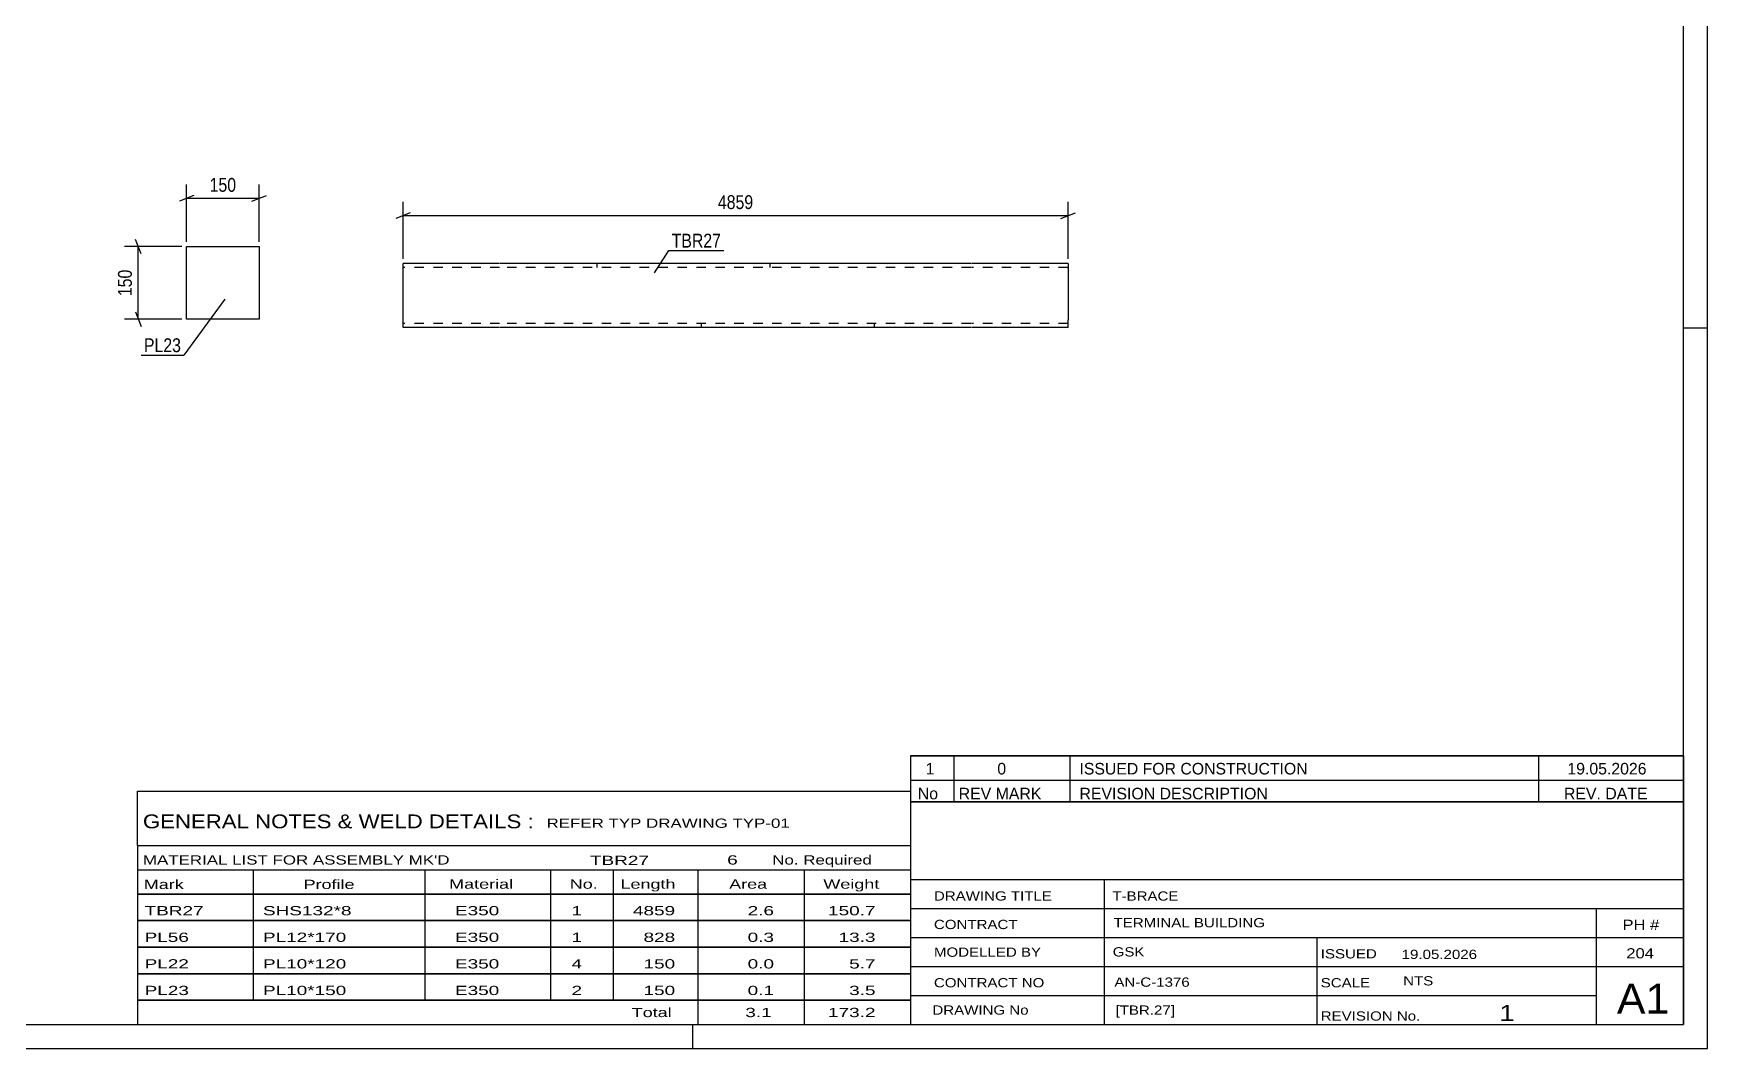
# Model space of a CAD drawing. Header units: millimetres. Extents: x 0 to 594, y 0 to 420.
# Drawn here: x 247.5 to 594, y 0 to 210 of the extents above; entities that cross this region are included whole.
import ezdxf

# ---------------------------------------------------------------- set-up
doc = ezdxf.new("R2010")
doc.units = ezdxf.units.MM
doc.linetypes.add('DXK_LINE_DOT2', pattern=[3.9198, 1.9599, -1.9599])
doc.styles.add('Arial Narrow', font='ARIALN.TTF', dxfattribs={"height": 0.2})

# ---------------------------------------------------------------- blocks, each defined once
blk = doc.blocks.new('Unknown-489684930-1163')
at = {"color": 5, "linetype": 'Continuous'}
for p, q in [((594, 0), (594, 420)), ((589, 5), (589, 415)), ((594, 149), (589, 149)), ((5, 5), (589, 5)), ((384, 0), (384, 5)), ((0, 0), (594, 0))]:
    blk.add_line(p, q, dxfattribs=at)
blk = doc.blocks.new('Unknown-489684930-6050')
at = {"color": 7, "linetype": 'Continuous'}
for p, q in [((429, 51.05), (429, 5)), ((429, 51.05), (589, 51.05)), ((589, 51), (589, 5)), ((429, 35), (589, 35)), ((469.14, 35), (469.14, 5)), ((429, 29), (589, 29)), ((571, 5.05), (571, 29.05)), ((429, 23), (589, 23)), ((513.14, 23), (513.14, 5)), ((429, 17), (589, 17)), ((429, 11), (571, 11)), ((429, 5), (589, 5))]:
    blk.add_line(p, q, dxfattribs=at)
at = {"color": 7, "style": 'Arial Narrow'}
for s, height, width, p in [('DRAWING TITLE', 1.9089, 1.425378, (433.88, 30.61)), ('T-BRACE', 1.909, 1.425378, (470.81, 30.59)), ('CONTRACT', 1.909, 1.425378, (433.88, 24.71)), ('TERMINAL BUILDING', 1.9089, 1.425378, (471.06, 25.07)), ('MODELLED BY', 1.9089, 1.425378, (433.88, 18.98)), ('GSK', 1.909, 1.425378, (470.88, 19.04)), ('ISSUED', 1.909, 1.425378, (513.94, 18.64)), ('19.05.2026', 1.909, 1.425378, (530.69, 18.52)), ('CONTRACT NO', 1.9089, 1.425378, (433.88, 12.66)), ('AN-C-1376', 1.909, 1.425378, (471.23, 12.78)), ('SCALE', 1.909, 1.425378, (513.94, 12.65)), ('A1', 6.204, 1.25, (575.24, 7.2)), ('DRAWING No', 1.909, 1.425378, (433.56, 7)), ('[TBR.27]', 1.909, 1.425378, (471.46, 6.99)), ('REVISION No.', 1.9089, 1.425378, (513.94, 5.77)), ('1', 3.34, 1.5, (550.91, 5.68))]:
    blk.add_text(s, height=height, dxfattribs=dict(at, width=width)).set_placement(p)
at = {"color": 7, "linetype": 'Continuous', "style": 'Arial Narrow'}
for s, height, width, p in [('PH #', 2.1, 1.42538, (576.4, 24.55)), ('204', 2.1, 1.42538, (577.19, 18.65)), ('NTS', 1.909, 1.425378, (531, 13.05))]:
    blk.add_text(s, height=height, dxfattribs=dict(at, width=width)).set_placement(p)
blk = doc.blocks.new('Unknown-489684930-6051')
at = {"color": 7, "linetype": 'Continuous'}
for p, q in [((429, 60.55), (589, 60.55)), ((589, 60.55), (429, 60.55)), ((429, 60.55), (429, 55.55)), ((438, 60.55), (438, 55.55)), ((462, 60.55), (462, 55.55)), ((559, 60.55), (559, 55.55)), ((589, 60.55), (589, 55.55)), ((429, 55.55), (589, 55.55)), ((429, 55.55), (429, 51.05)), ((429, 55.55), (589, 55.55)), ((438, 55.55), (438, 51.05)), ((462, 55.55), (462, 51.05)), ((559, 55.55), (559, 51.05)), ((589, 55.55), (589, 51.05)), ((589, 51.05), (429, 51.05))]:
    blk.add_line(p, q, dxfattribs=at)
at = {"color": 7, "linetype": 'Continuous', "style": 'Arial Narrow'}
for s, height, width, p in [('1', 2.39, 1.196471, (432.16, 56.7)), ('0', 2.39, 1.196471, (447, 56.7)), ('ISSUED FOR CONSTRUCTION', 2.3861, 1.196471, (464, 56.7)), ('19.05.2026', 2.386, 1.196471, (565, 56.7)), ('No', 2.386, 1.2, (430.54, 51.55)), ('REV MARK', 2.386, 1.2, (439, 51.55)), ('REVISION DESCRIPTION', 2.3861, 1.2, (464, 51.55)), ('REV. DATE', 2.386, 1.2, (564.28, 51.55))]:
    blk.add_text(s, height=height, dxfattribs=dict(at, width=width)).set_placement(p)
blk = doc.blocks.new('Unknown-489684930-6052')
at = {"color": 7, "linetype": 'Continuous'}
for p, q in [((269, 53.25), (429, 53.25)), ((269, 42), (269, 53.25)), ((429, 53.25), (429, 42)), ((269, 42), (429, 42)), ((269, 42), (269, 37)), ((429, 42), (429, 37)), ((269, 37), (429, 37)), ((269, 37), (269, 32)), ((293, 37), (293, 32)), ((328.5, 37), (328.5, 32)), ((354.5, 37), (354.5, 32)), ((367.5, 37), (367.5, 32)), ((385, 37), (385, 32)), ((407, 37), (407, 32)), ((429, 37), (429, 32)), ((269, 32), (429, 32)), ((269, 31.95), (269, 26.55)), ((269, 31.95), (429, 31.95)), ((293, 32), (293, 26.5)), ((328.5, 32), (328.5, 26.5)), ((354.5, 32), (354.5, 26.5)), ((367.5, 32), (367.5, 26.5)), ((385, 32), (385, 26.5)), ((407, 32), (407, 26.5)), ((429, 31.95), (429, 26.55)), ((269, 26.55), (429, 26.55)), ((269, 26.45), (269, 21.05)), ((269, 26.45), (429, 26.45)), ((293, 26.5), (293, 21)), ((328.5, 26.5), (328.5, 21)), ((354.5, 26.5), (354.5, 21)), ((367.5, 26.5), (367.5, 21)), ((385, 26.5), (385, 21)), ((407, 26.5), (407, 21)), ((429, 26.45), (429, 21.05)), ((269, 21.05), (429, 21.05)), ((269, 20.95), (269, 15.55)), ((269, 20.95), (429, 20.95)), ((293, 21), (293, 15.5)), ((328.5, 21), (328.5, 15.5)), ((354.5, 21), (354.5, 15.5)), ((367.5, 21), (367.5, 15.5)), ((385, 21), (385, 15.5)), ((407, 21), (407, 15.5)), ((429, 20.95), (429, 15.55)), ((269, 15.55), (429, 15.55)), ((269, 15.45), (269, 10.05)), ((269, 15.45), (429, 15.45)), ((293, 15.5), (293, 10)), ((328.5, 15.5), (328.5, 10)), ((354.5, 15.5), (354.5, 10)), ((367.5, 15.5), (367.5, 10)), ((385, 15.5), (385, 10)), ((407, 15.5), (407, 10)), ((429, 15.45), (429, 10.05)), ((269, 10.05), (429, 10.05)), ((269, 10), (429, 10)), ((269, 10), (269, 5)), ((385, 10), (385, 5)), ((407, 10), (407, 5)), ((429, 10), (429, 5)), ((269, 5), (429, 5))]:
    blk.add_line(p, q, dxfattribs=at)
at = {"color": 7, "style": 'Arial Narrow'}
for s, height, width, p in [('GENERAL NOTES & WELD DETAILS :', 2.8633, 1.4, (270.15, 45.56)), ('REFER TYP DRAWING TYP-01', 1.9089, 1.6, (353.7, 45.66)), ("MATERIAL LIST FOR ASSEMBLY MK'D", 1.9089, 1.6, (270.15, 38.06)), ('TBR27', 1.909, 1.794707, (362.68, 37.97)), ('6', 1.91, 1.794707, (391.08, 38.06)), ('No. Required', 1.9089, 1.6, (400.41, 38.06)), ('Mark', 1.909, 1.7, (270.34, 33)), ('Profile', 1.909, 1.7, (303.41, 33)), ('Material', 1.909, 1.7, (333.54, 33.06)), ('No.', 1.909, 1.7, (358.5, 33.06)), ('Length', 1.909, 1.7, (369, 33.06)), ('Area', 1.909, 1.7, (391.5, 33.06)), ('Weight', 1.909, 1.7, (411, 33.06))]:
    blk.add_text(s, height=height, dxfattribs=dict(at, width=width)).set_placement(p)
at = {"color": 7, "linetype": 'Continuous', "style": 'Arial Narrow'}
for s, height, width, p in [('TBR27', 1.909, 1.794707, (270.5, 27.56)), ('SHS132*8', 1.909, 1.794707, (295, 27.56)), ('E350', 1.909, 1.794707, (334.74, 27.56)), ('1', 1.91, 1.794707, (358.86, 27.56)), ('4859', 1.909, 1.794707, (371.58, 27.56)), ('2.6', 1.909, 1.794707, (395.32, 27.56)), ('150.7', 1.909, 1.794707, (411.96, 27.56)), ('PL56', 1.909, 1.794707, (270.5, 22.06)), ('PL12*170', 1.909, 1.794707, (295, 22.06)), ('E350', 1.909, 1.794707, (334.74, 22.06)), ('1', 1.91, 1.794707, (358.86, 22.06)), ('828', 1.909, 1.794707, (373.77, 22.06)), ('0.3', 1.909, 1.794707, (395.32, 22.06)), ('13.3', 1.909, 1.794707, (414.14, 22.06)), ('PL22', 1.909, 1.794707, (270.5, 16.56)), ('PL10*120', 1.909, 1.794707, (295, 16.56)), ('E350', 1.909, 1.794707, (334.74, 16.56)), ('4', 1.91, 1.794707, (358.86, 16.56)), ('150', 1.909, 1.794707, (373.77, 16.56)), ('0.0', 1.909, 1.794707, (395.32, 16.56)), ('5.7', 1.909, 1.794707, (416.33, 16.56)), ('PL23', 1.909, 1.794707, (270.5, 11.06)), ('PL10*150', 1.909, 1.794707, (295, 11.06)), ('E350', 1.909, 1.794707, (334.74, 11.06)), ('2', 1.91, 1.794707, (358.86, 11.06)), ('150', 1.909, 1.794707, (373.77, 11.06)), ('0.1', 1.909, 1.794707, (395.32, 11.06)), ('3.5', 1.909, 1.794707, (416.33, 11.06)), ('Total', 1.909, 1.7, (371.33, 6.5)), ('3.1', 1.909, 1.794707, (394.83, 6.5)), ('173.2', 1.909, 1.794707, (411.96, 6.5))]:
    blk.add_text(s, height=height, dxfattribs=dict(at, width=width)).set_placement(p)
blk = doc.blocks.new('Part-489684930-1414 - 1386')
at = {"color": 2, "linetype": 'Continuous'}
for p, q in [((343.99, 162.38), (323.99, 162.38)), ((323.99, 150.78), (323.99, 162.38)), ((441.55, 162.38), (344.09, 162.38)), ((461.65, 162.38), (441.65, 162.38)), ((461.65, 162.38), (461.65, 161.92)), ((461.65, 161.92), (461.65, 161.4)), ((461.65, 161.4), (461.65, 150.78)), ((323.99, 149.18), (323.99, 150.78)), ((343.99, 149.18), (323.99, 149.18)), ((441.55, 149.18), (344.09, 149.18)), ((461.65, 149.18), (441.65, 149.18)), ((461.65, 149.18), (461.65, 150.78))]:
    blk.add_line(p, q, dxfattribs=at)
at = {"color": 7, "linetype": 'DXK_LINE_DOT2'}
for p, q in [((343.99, 161.58), (323.99, 161.58)), ((441.55, 161.58), (344.09, 161.58)), ((364.09, 162.38), (364.09, 161.58)), ((399.89, 162.38), (399.89, 161.58)), ((461.65, 161.58), (441.65, 161.58)), ((461.65, 161.4), (461.65, 161.52)), ((343.99, 149.98), (323.99, 149.98)), ((441.55, 149.98), (344.09, 149.98)), ((385.74, 149.18), (385.74, 149.98)), ((421.55, 149.18), (421.55, 149.98)), ((461.65, 149.98), (441.65, 149.98))]:
    blk.add_line(p, q, dxfattribs=at)
blk = doc.blocks.new('Part-489684930-1712 - 1696')
at = {"color": 2, "linetype": 'Continuous'}
for p, q in [((279.2, 165.9), (294.2, 165.9)), ((279.2, 150.9), (279.2, 165.9)), ((294.2, 165.9), (294.2, 150.9)), ((294.2, 150.9), (279.2, 150.9))]:
    blk.add_line(p, q, dxfattribs=at)
blk = doc.blocks.new('StraightDimension-489684930-1420 - 1386')
at = {"color": 7, "linetype": 'Continuous'}
for p, q in [((323.99, 163.38), (323.99, 175.18)), ((461.65, 163.38), (461.65, 175.18)), ((325.49, 172.93), (322.49, 171.73)), ((323.99, 172.33), (461.65, 172.33)), ((460.15, 171.73), (463.15, 172.93))]:
    blk.add_line(p, q, dxfattribs=at)
at = {"color": 0}
blk.add_wipeout([(397.07, 173.08), (397.07, 177.28), (388.56, 177.28), (388.56, 173.08)], dxfattribs=at)
at = {"color": 3, "style": 'Arial Narrow'}
blk.add_text('4859', height=2.863, dxfattribs=at).set_placement((389.16, 173.68))
blk = doc.blocks.new('StraightDimension-489684930-1716 - 1696')
at = {"color": 7, "linetype": 'Continuous'}
for p, q in [((279.2, 166.9), (279.2, 178.75)), ((294.2, 166.9), (294.2, 178.75)), ((280.7, 176.5), (277.7, 175.3)), ((279.2, 175.9), (294.2, 175.9)), ((292.7, 175.3), (295.7, 176.5))]:
    blk.add_line(p, q, dxfattribs=at)
at = {"color": 0}
blk.add_wipeout([(290.04, 176.65), (290.04, 180.85), (283.36, 180.85), (283.36, 176.65)], dxfattribs=at)
at = {"color": 3, "style": 'Arial Narrow'}
blk.add_text('150', height=2.863, dxfattribs=at).set_placement((283.96, 177.25))
blk = doc.blocks.new('StraightDimension-489684930-1727 - 1696')
at = {"color": 7, "linetype": 'Continuous'}
for p, q in [((269.8, 164.4), (268.6, 167.4)), ((278.2, 165.9), (266.35, 165.9)), ((269.2, 150.9), (269.2, 165.9)), ((278.2, 150.9), (266.35, 150.9)), ((268.6, 152.4), (269.8, 149.4))]:
    blk.add_line(p, q, dxfattribs=at)
at = {"color": 0}
blk.add_wipeout([(268.45, 161.74), (264.25, 161.74), (264.25, 155.06), (268.45, 155.06)], dxfattribs=at)
at = {"color": 3, "style": 'Arial Narrow'}
blk.add_text('150', height=2.863, rotation=90.0002, dxfattribs=at).set_placement((267.85, 155.66))
blk = doc.blocks.new('Mark-489684930-1409 - 1386')
at = {"color": 0}
blk.add_wipeout([(389.82, 165.71), (389.82, 168.71), (379.59, 168.71), (379.59, 165.71)], dxfattribs=at)
blk.add_wipeout([(389.82, 165.71), (389.82, 168.71), (379.59, 168.71), (379.59, 165.71)], dxfattribs=at)
at = {"color": 30, "linetype": 'Continuous'}
for p, q in [((376.03, 160.45), (378.99, 165.11)), ((378.99, 165.11), (390.42, 165.11))]:
    blk.add_line(p, q, dxfattribs=at)
at = {"color": 3, "style": 'Arial Narrow'}
blk.add_text('TBR27', height=2.863, dxfattribs=at).set_placement((379.59, 165.71))
blk = doc.blocks.new('Mark-489684930-1708 - 1696')
at = {"color": 0}
blk.add_wipeout([(278.04, 144.07), (278.04, 147.07), (270.36, 147.07), (270.36, 144.07)], dxfattribs=at)
blk.add_wipeout([(278.04, 144.07), (278.04, 147.07), (270.36, 147.07), (270.36, 144.07)], dxfattribs=at)
at = {"color": 30, "linetype": 'Continuous'}
for p in [(287.1, 155), (269.76, 143.47)]:
    blk.add_line(p, (278.64, 143.47), dxfattribs=at)
at = {"color": 3, "style": 'Arial Narrow'}
blk.add_text('PL23', height=2.863, dxfattribs=at).set_placement((270.36, 144.07))

msp = doc.modelspace()

# ---------------------------------------------------------------- block references
for name in ['Unknown-489684930-1163', 'Part-489684930-1712 - 1696', 'Part-489684930-1414 - 1386', 'Unknown-489684930-6051', 'Unknown-489684930-6052', 'Unknown-489684930-6050']:
    msp.add_blockref(name, (0, 0))

# ---------------------------------------------------------------- next in the draw order: block references
for name in ['StraightDimension-489684930-1716 - 1696', 'StraightDimension-489684930-1420 - 1386']:
    msp.add_blockref(name, (0, 0))

# ---------------------------------------------------------------- next in the draw order: block references
for name in ['StraightDimension-489684930-1727 - 1696', 'Mark-489684930-1409 - 1386']:
    msp.add_blockref(name, (0, 0))

# ---------------------------------------------------------------- next in the draw order: block references
msp.add_blockref('Mark-489684930-1708 - 1696', (0, 0))

doc.saveas('drawing.dxf')
